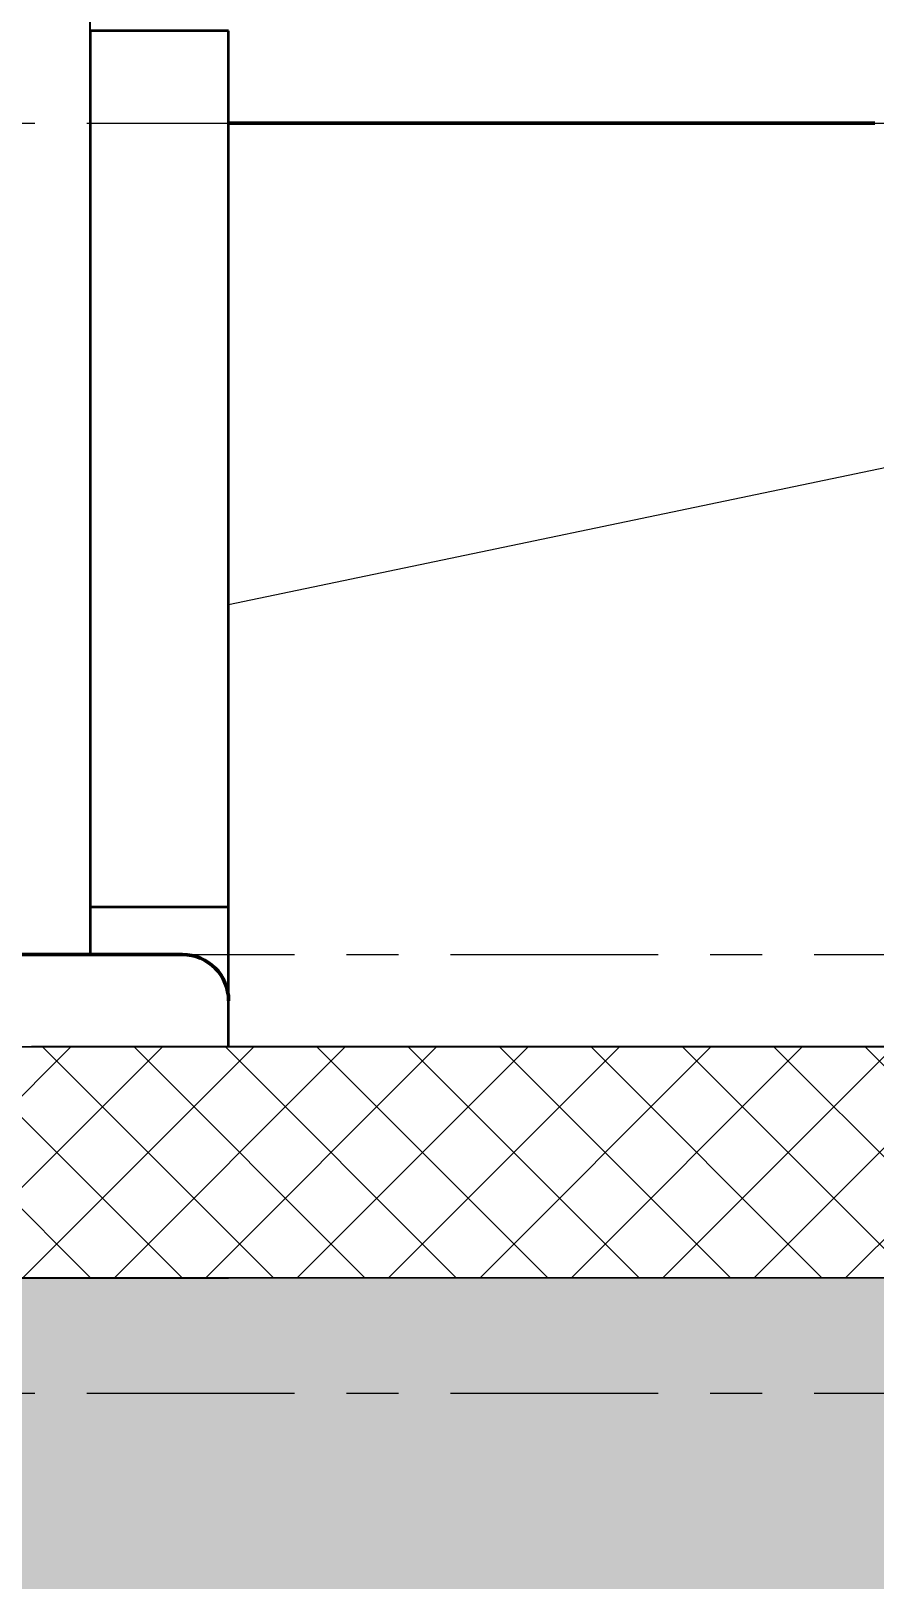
# Model space of a CAD drawing. Header units: millimetres. Extents: x -25371 to 2282244, y -90657 to 147824.
# Drawn here: x 1891685 to 1892599, y -4150 to -2473 of the extents above; entities that cross this region are included whole.
import ezdxf

# ---------------------------------------------------------------- set-up
doc = ezdxf.new("R2010")
doc.units = ezdxf.units.MM
doc.linetypes.add('CENTER', pattern=[50.8, 31.75, -6.35, 6.35, -6.35])
doc.linetypes.add('TA_GL_000.90000', pattern=[2.475, 0.9, -0.225, 0.225, -0.225, 0.9])
doc.layers.add('000 - 0_SYM_DWG_GRIDLINE_MAIN_COLOR_251', color=251, linetype='Continuous')
doc.layers.add('000 - GRID', color=251, linetype='CENTER')
for name, color, linetype, lineweight in [('A-DETL', 1, 'Continuous', 70), ('A-DETL-GENF', 2, 'Continuous', 35), ('A-DETL-THIN', 1, 'Continuous', 25), ('A-FLOR-E', 2, 'Continuous', 35), ('A-FLOR-FNSH', 2, 'Continuous', 70), ('A-FLOR-OTLN', 2, 'Continuous', 35), ('A-FLOR-PATT', 1, 'Continuous', 70), ('A-GENM', 1, 'Continuous', 35), ('E-LITE-EQPM', 2, 'Continuous', 35), ('P-SANR-FIXT', 2, 'Continuous', 35), ('S-STRS-E', 1, 'Continuous', 35), ('WALL-E', 2, 'Continuous', 50)]:
    doc.layers.add(name, color=color, linetype=linetype, lineweight=lineweight)
doc.styles.add('TA', font='', dxfattribs={"height": 4.5})
doc.styles.get('TA').set_extended_font_data('Cordia New')

# ---------------------------------------------------------------- blocks, each defined once
blk = doc.blocks.new('Lighting-Street-LED - Lighting-Street-LED-4346571-VS01 - ELEVATION 4')
at = {"layer": 'E-LITE-EQPM'}
blk.add_line((5900, 101100), (5900, 107103.2), dxfattribs=at)
blk = doc.blocks.new('PB-DRAIN-SCUPPER-GENC-300 with RC  - 300WX100D 2-5736739-VS01 - ELEVATION 4')
at = {"layer": 'P-SANR-FIXT', "lineweight": 9}
for p, q in [((5400.3, 101110), (4650, 101110)), ((4650, 101110), (5400.3, 101110)), ((4650, 101100), (4650, 101110)), ((4650, 101110), (4650, 101100)), ((5400.3, 101110), (4650, 101110)), ((5400.3, 101110), (4650, 101110)), ((5775, 101110), (5500.2, 101110)), ((5500.2, 101110), (5775, 101110)), ((5775.9, 101110), (5500.2, 101110)), ((5775, 101110), (5500.2, 101110)), ((5900, 101100), (5900, 101110)), ((5900, 101110), (5900, 101100))]:
    blk.add_line(p, q, dxfattribs=at)
at = {"layer": 'P-SANR-FIXT'}
for p, q in [((4650, 101110), (4650, 101100)), ((4650, 101100), (4650, 101110)), ((4650, 101110), (4650, 101100)), ((4650, 101100), (4650, 101110)), ((4650, 101110), (5400.3, 101110)), ((5400.3, 101110), (4650, 101110)), ((5400.3, 101110), (4650, 101110)), ((5400.3, 101110), (4650, 101110)), ((5500.2, 101110), (5775.9, 101110)), ((5775, 101110), (5500.2, 101110)), ((5775, 101110), (5500.2, 101110)), ((5800, 101110), (5500.2, 101110)), ((5900, 101110), (5900, 101100)), ((5900, 101100), (5900, 101110)), ((5900, 101110), (5900, 101100)), ((5900, 101100), (5900, 101110))]:
    blk.add_line(p, q, dxfattribs=at)
blk = doc.blocks.new('Generic Models 2 - Generic Models 45-5662310-VS01 - ELEVATION 4')
at = {"layer": 'A-DETL'}
for p, q in [((6150, 102000), (6050, 102000)), ((6167.1, 102000), (6050.3, 102000)), ((6650, 102000), (6167.4, 102000)), ((6750, 102000), (6650, 102000))]:
    blk.add_line(p, q, dxfattribs=at)
at = {"layer": 'A-GENM'}
for p, q in [((6050, 102000), (6050, 101400)), ((6050.4, 102000), (6150, 102000)), ((6153.7, 102000), (6750, 102000))]:
    blk.add_line(p, q, dxfattribs=at)
blk = doc.blocks.new('C-1-VS01_REV00_20260616-140725_ELEVATION_4_EX')
at = {"layer": 'A-DETL-GENF', "lineweight": 9}
h = blk.add_hatch(dxfattribs=at)
h.set_pattern_fill('FP_37', color=253, style=0, pattern_type=2)
h.set_pattern_definition([(45, (12756.73, -1e-11), (0, 449.0128), [317.5, -317.5]), (45, (12672.54, 84.2), (0, 449.0128), [317.5, -317.5]), (45, (12588.35, 168.38), (0, 449.0128), [317.5, -317.5]), (135, (12588.35, 224.5), (-449.0128, 3e-14), [317.5, -317.5]), (135, (12672.54, 308.7), (-449.0128, 3e-14), [317.5, -317.5]), (135, (12756.73, 392.9), (-449.0128, 3e-14), [317.5, -317.5])])
h.paths.add_polyline_path([(12634.2, 99376.8), (26357.8, 99376.8), (26357.8, 101000), (24421.8, 101000), (24421.8, 100750), (16251.8, 100750), (16251.8, 101000), (9975.1, 101000), (9975.1, 100500), (8919.4, 100500), (8919.4, 101000), (-28.2, 101000), (-28.2, 99376.8), (12523.5, 99376.8)])
at = {"layer": 'A-FLOR-PATT', "lineweight": 9}
h = blk.add_hatch(dxfattribs=at)
h.set_pattern_fill('FP_26', color=256, angle=-135, style=0, pattern_type=2)
h.set_pattern_definition([(225, (31944.68, 101000), (49.49747, -49.49747), []), (315, (31944.68, 101000), (49.49747, 49.49747), [])])
h.paths.add_polyline_path([(16452.5, 100750), (24421.8, 100750), (24421.8, 100751.2), (24271.8, 100751.2), (24271.8, 101000), (16452.5, 101000), (16452.5, 100885.1)])
at = {"layer": 'A-DETL', "flags": 128}
blk.add_lwpolyline([(18221.8, 101100), (18217.9, 101100), (18206, 101100), (18186.2, 101100), (18158.6, 101100), (18123.1, 101100), (18079.9, 101100), (18029, 101100), (17970.5, 101100), (17904.5, 101100), (17831.1, 101100), (17750.3, 101100), (17662.4, 101100), (17567.5, 101100), (17465.7, 101100), (17357.2, 101100), (17242.2, 101100), (17120.8, 101100), (16993.3, 101100), (16949.7, 101100)], dxfattribs=at)
at = {"layer": 'A-DETL'}
blk.add_arc((18221.8, 101050), 50, 0, 90, dxfattribs=at)
at = {"layer": 'A-DETL-THIN'}
for p, q in [((20773.5, 102000), (18271.8, 101478.8)), ((24421.8, 100750), (16251.8, 100750))]:
    blk.add_line(p, q, dxfattribs=at)
at = {"layer": 'A-FLOR-E'}
for p, q in [((18271.8, 102000), (18271.8, 101750)), ((18271.8, 102000), (18271.8, 101750)), ((18271.8, 101750), (18271.8, 101000)), ((18271.8, 101000), (18058.3, 101000)), ((24271.8, 101000), (18271.8, 101000)), ((16986.8, 100750), (18271.8, 100750))]:
    blk.add_line(p, q, dxfattribs=at)
at = {"layer": 'A-FLOR-FNSH', "color": 10, "lineweight": 25}
for p, q in [((24425, 101000), (16452.5, 101000)), ((16452.5, 100750), (24421.8, 100750))]:
    blk.add_line(p, q, dxfattribs=at)
at = {"layer": 'A-FLOR-OTLN'}
for p, q in [((18121.8, 102100), (18121.8, 101900)), ((17719.1, 101100), (18121.8, 101100)), ((18271.8, 101000), (18271.8, 101050))]:
    blk.add_line(p, q, dxfattribs=at)
for start, end in [(82.8309, 90), (68.4034, 75), (55.0714, 62.4361), (42.2282, 47.7638), (28.3715, 33.4361), (13.3856, 18.5782)]:
    blk.add_arc((18221.8, 101050), 50, start, end, dxfattribs=at)
at = {"layer": 'S-STRS-E'}
for p, q in [((18121.8, 102065), (18121.8, 102100)), ((18121.8, 102100), (18121.8, 102094.5)), ((18121.8, 102095), (18121.8, 102100)), ((18121.8, 102100), (18121.8, 102097.5)), ((18121.8, 102097.5), (18121.8, 102100)), ((18121.8, 102100), (18121.8, 102097.5)), ((18121.8, 102097.5), (18121.8, 102100)), ((18121.8, 102100), (18121.8, 102097.5)), ((18121.8, 102097.5), (18121.8, 102100)), ((18121.8, 102100), (18121.8, 102097.5)), ((18121.8, 102097.5), (18121.8, 102100)), ((18121.8, 102100), (18121.8, 102097.5)), ((18121.8, 102097.5), (18121.8, 102100)), ((18121.8, 102100), (18121.8, 102075)), ((18121.8, 102075), (18121.8, 102095)), ((18121.8, 102095), (18121.8, 102085)), ((18121.8, 102085), (18121.8, 102095)), ((18121.8, 102094.5), (18121.8, 102085.5)), ((18121.8, 102085.5), (18121.8, 102094.5)), ((18121.8, 102094.5), (18121.8, 102074.5)), ((18121.8, 102085.5), (18121.8, 102082)), ((18121.8, 102082), (18121.8, 102085.5)), ((18121.8, 102085), (18121.8, 102082.5)), ((18121.8, 102082.5), (18121.8, 102085)), ((18121.8, 102074.5), (18121.8, 102067)), ((18121.8, 102067), (18121.8, 102065)), ((18121.8, 101933.3), (18121.8, 102065)), ((18121.8, 102065), (18121.8, 101933.3)), ((18121.8, 101898.3), (18121.8, 101933.3)), ((18121.8, 101933.3), (18121.8, 101927.8)), ((18121.8, 101928.3), (18121.8, 101933.3)), ((18121.8, 101933.3), (18121.8, 101930.8)), ((18121.8, 101930.8), (18121.8, 101933.3)), ((18121.8, 101933.3), (18121.8, 101930.8)), ((18121.8, 101930.8), (18121.8, 101933.3)), ((18121.8, 101933.3), (18121.8, 101930.8)), ((18121.8, 101930.8), (18121.8, 101933.3)), ((18121.8, 101933.3), (18121.8, 101930.8)), ((18121.8, 101930.8), (18121.8, 101933.3)), ((18121.8, 101933.3), (18121.8, 101930.8)), ((18121.8, 101930.8), (18121.8, 101933.3)), ((18121.8, 101933.3), (18121.8, 101908.3)), ((18121.8, 101908.3), (18121.8, 101928.3)), ((18121.8, 101928.3), (18121.8, 101918.3)), ((18121.8, 101918.3), (18121.8, 101928.3)), ((18121.8, 101927.8), (18121.8, 101918.8)), ((18121.8, 101918.8), (18121.8, 101927.8)), ((18121.8, 101927.8), (18121.8, 101907.8)), ((18121.8, 101918.8), (18121.8, 101915.3)), ((18121.8, 101915.3), (18121.8, 101918.8)), ((18121.8, 101918.3), (18121.8, 101915.8)), ((18121.8, 101915.8), (18121.8, 101918.3)), ((18121.8, 101907.8), (18121.8, 101900.3)), ((18121.8, 101900.3), (18121.8, 101898.3)), ((18121.8, 101766.7), (18121.8, 101898.3)), ((18121.8, 101898.3), (18121.8, 101766.7)), ((18121.8, 101731.7), (18121.8, 101766.7)), ((18121.8, 101766.7), (18121.8, 101761.2)), ((18121.8, 101761.7), (18121.8, 101766.7)), ((18121.8, 101766.7), (18121.8, 101764.2)), ((18121.8, 101764.2), (18121.8, 101766.7)), ((18121.8, 101766.7), (18121.8, 101764.2)), ((18121.8, 101764.2), (18121.8, 101766.7)), ((18121.8, 101766.7), (18121.8, 101764.2)), ((18121.8, 101764.2), (18121.8, 101766.7)), ((18121.8, 101766.7), (18121.8, 101764.2)), ((18121.8, 101764.2), (18121.8, 101766.7)), ((18121.8, 101766.7), (18121.8, 101764.2)), ((18121.8, 101764.2), (18121.8, 101766.7)), ((18121.8, 101766.7), (18121.8, 101741.7)), ((18121.8, 101741.7), (18121.8, 101761.7)), ((18121.8, 101761.7), (18121.8, 101751.7)), ((18121.8, 101751.7), (18121.8, 101761.7)), ((18121.8, 101761.2), (18121.8, 101752.2)), ((18121.8, 101752.2), (18121.8, 101761.2)), ((18121.8, 101761.2), (18121.8, 101741.2)), ((18121.8, 101752.2), (18121.8, 101748.7)), ((18121.8, 101748.7), (18121.8, 101752.2)), ((18121.8, 101751.7), (18121.8, 101749.2)), ((18121.8, 101749.2), (18121.8, 101751.7)), ((18121.8, 101741.2), (18121.8, 101733.7)), ((18121.8, 101733.7), (18121.8, 101731.7)), ((18121.8, 101600), (18121.8, 101731.7)), ((18121.8, 101731.7), (18121.8, 101600)), ((18121.8, 101565), (18121.8, 101600)), ((18121.8, 101600), (18121.8, 101594.5)), ((18121.8, 101595), (18121.8, 101600)), ((18121.8, 101600), (18121.8, 101597.5)), ((18121.8, 101597.5), (18121.8, 101600)), ((18121.8, 101600), (18121.8, 101597.5)), ((18121.8, 101597.5), (18121.8, 101600)), ((18121.8, 101600), (18121.8, 101597.5)), ((18121.8, 101597.5), (18121.8, 101600)), ((18121.8, 101600), (18121.8, 101597.5)), ((18121.8, 101597.5), (18121.8, 101600)), ((18121.8, 101600), (18121.8, 101597.5)), ((18121.8, 101597.5), (18121.8, 101600)), ((18121.8, 101600), (18121.8, 101575)), ((18121.8, 101575), (18121.8, 101595)), ((18121.8, 101595), (18121.8, 101585)), ((18121.8, 101585), (18121.8, 101595)), ((18121.8, 101594.5), (18121.8, 101585.5)), ((18121.8, 101585.5), (18121.8, 101594.5)), ((18121.8, 101594.5), (18121.8, 101574.5)), ((18121.8, 101585.5), (18121.8, 101582)), ((18121.8, 101582), (18121.8, 101585.5)), ((18121.8, 101585), (18121.8, 101582.5)), ((18121.8, 101582.5), (18121.8, 101585)), ((18121.8, 101574.5), (18121.8, 101567)), ((18121.8, 101567), (18121.8, 101565)), ((18121.8, 101433.3), (18121.8, 101565)), ((18121.8, 101565), (18121.8, 101433.3)), ((18121.8, 101398.3), (18121.8, 101433.3)), ((18121.8, 101433.3), (18121.8, 101427.8)), ((18121.8, 101428.3), (18121.8, 101433.3)), ((18121.8, 101433.3), (18121.8, 101430.8)), ((18121.8, 101430.8), (18121.8, 101433.3)), ((18121.8, 101433.3), (18121.8, 101430.8)), ((18121.8, 101430.8), (18121.8, 101433.3)), ((18121.8, 101433.3), (18121.8, 101430.8)), ((18121.8, 101430.8), (18121.8, 101433.3)), ((18121.8, 101433.3), (18121.8, 101430.8)), ((18121.8, 101430.8), (18121.8, 101433.3)), ((18121.8, 101433.3), (18121.8, 101430.8)), ((18121.8, 101430.8), (18121.8, 101433.3)), ((18121.8, 101433.3), (18121.8, 101408.3)), ((18121.8, 101408.3), (18121.8, 101428.3)), ((18121.8, 101428.3), (18121.8, 101418.3)), ((18121.8, 101418.3), (18121.8, 101428.3)), ((18121.8, 101427.8), (18121.8, 101418.8)), ((18121.8, 101418.8), (18121.8, 101427.8)), ((18121.8, 101427.8), (18121.8, 101407.8)), ((18121.8, 101418.8), (18121.8, 101415.3)), ((18121.8, 101415.3), (18121.8, 101418.8)), ((18121.8, 101418.3), (18121.8, 101415.8)), ((18121.8, 101415.8), (18121.8, 101418.3)), ((18121.8, 101407.8), (18121.8, 101400.3)), ((18121.8, 101400.3), (18121.8, 101398.3)), ((18121.8, 101266.7), (18121.8, 101398.3)), ((18121.8, 101398.3), (18121.8, 101266.7)), ((18121.8, 101262.2), (18121.8, 101266.7)), ((18121.8, 101266.7), (18121.8, 101264.2)), ((18121.8, 101264.2), (18121.8, 101266.7)), ((18121.8, 101266.7), (18121.8, 101264.2)), ((18121.8, 101264.2), (18121.8, 101266.7)), ((18121.8, 101266.7), (18121.8, 101264.2)), ((18121.8, 101264.2), (18121.8, 101266.7)), ((18121.8, 101266.7), (18121.8, 101264.2)), ((18121.8, 101264.2), (18121.8, 101266.7)), ((18121.8, 101266.7), (18121.8, 101264.2)), ((18121.8, 101264.2), (18121.8, 101266.7)), ((18121.8, 101266.7), (18121.8, 101241.7)), ((18121.8, 101266.7), (18121.8, 101231.7)), ((18121.8, 101262.2), (18121.8, 101266.7)), ((18121.8, 101241.7), (18121.8, 101261.7)), ((18121.8, 101261.7), (18121.8, 101251.7)), ((18121.8, 101251.7), (18121.8, 101261.7)), ((18121.8, 101252.2), (18121.8, 101261.2)), ((18121.8, 101261.2), (18121.8, 101252.2)), ((18121.8, 101241.2), (18121.8, 101261.2)), ((18121.8, 101248.7), (18121.8, 101252.2)), ((18121.8, 101252.2), (18121.8, 101248.7)), ((18121.8, 101251.7), (18121.8, 101249.2)), ((18121.8, 101249.2), (18121.8, 101251.7)), ((18121.8, 101233.7), (18121.8, 101241.2)), ((18121.8, 101231.7), (18121.8, 101233.7)), ((18121.8, 101231.7), (18121.8, 101100)), ((18121.8, 101100), (18121.8, 101231.7))]:
    blk.add_line(p, q, dxfattribs=at)
at = {"layer": 'WALL-E'}
for p, q in [((18121.8, 102100), (18121.8, 101700.9)), ((18271.8, 102100), (18121.8, 102100)), ((18271.8, 101700.9), (18271.8, 102100)), ((18121.8, 101700.9), (18121.8, 101100)), ((18271.8, 101000), (18271.8, 101700.9)), ((18271.8, 101151.2), (18121.8, 101151.2))]:
    blk.add_line(p, q, dxfattribs=at)
at = {"layer": 'A-DETL'}
blk.add_blockref('Generic Models 2 - Generic Models 45-5662310-VS01 - ELEVATION 4', (12221.8, 0), dxfattribs=at)
at = {"layer": 'E-LITE-EQPM'}
blk.add_blockref('Lighting-Street-LED - Lighting-Street-LED-4346571-VS01 - ELEVATION 4', (12221.8, 0), dxfattribs=at)
at = {"layer": 'P-SANR-FIXT'}
blk.add_blockref('PB-DRAIN-SCUPPER-GENC-300 with RC  - 300WX100D 2-5736739-VS01 - ELEVATION 4', (12221.8, 0), dxfattribs=at)
blk = doc.blocks.new('*U976')
at = {"layer": '000 - 0_SYM_DWG_GRIDLINE_MAIN_COLOR_251', "color": 0, "linetype": 'ByBlock', "ltscale": 5}
blk.add_line((20, 0), (-588.498, 0), dxfattribs=at)
at = {"style": 'TA', "flags": 1}
blk.add_attdef('LOCATION', (6, -6), '', height=4.5, rotation=270, dxfattribs=at)
blk = doc.blocks.new('C-1-VS01_REV00_20260616-141122_ELEVATION_4_DIMS')
at = {"layer": '000 - GRID', "linetype": 'TA_GL_000.90000', "xscale": 50.00000000000004, "yscale": 50.00000000000004, "zscale": 50.00000000000004, "rotation": 180}
for p in [(-175.4, 102000), (-175.4, 101100), (-175.4, 101000), (-175.4, 100625)]:
    blk.add_blockref('*U976', p, dxfattribs=at)

msp = doc.modelspace()

# ---------------------------------------------------------------- block references
for name in ['C-1-VS01_REV00_20260616-141122_ELEVATION_4_DIMS', 'C-1-VS01_REV00_20260616-140725_ELEVATION_4_EX']:
    msp.add_blockref(name, (1873627.43, -104572.744))

doc.saveas('drawing.dxf')
